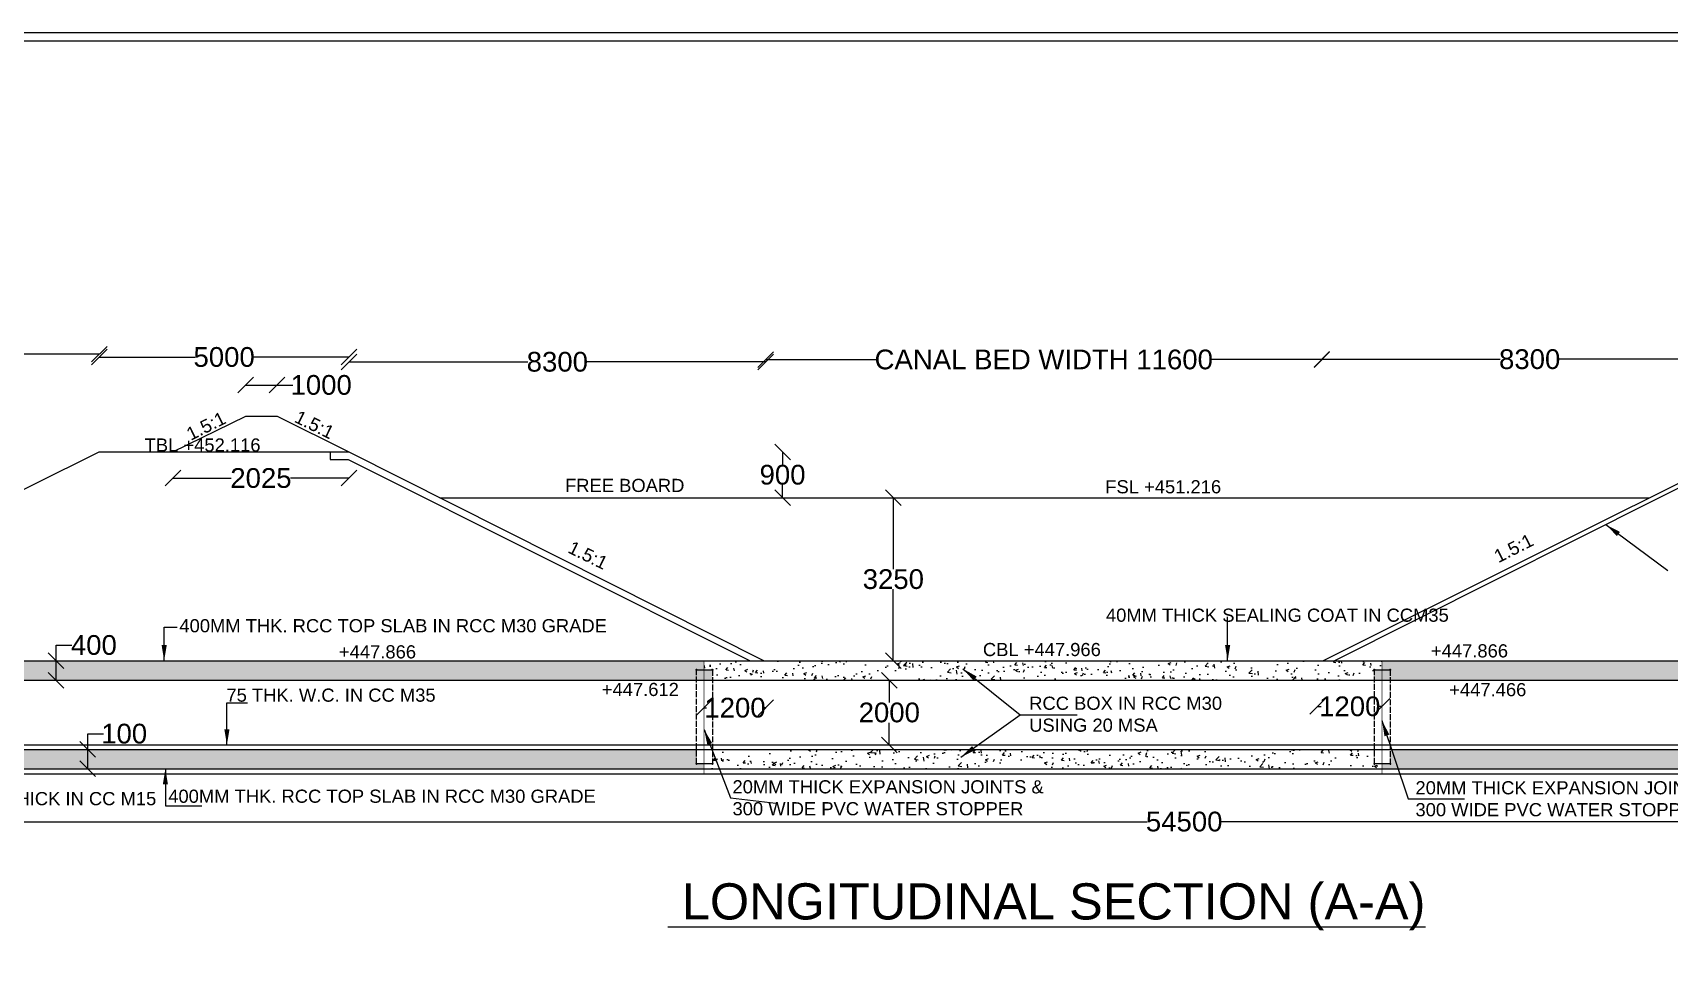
# Model space of a CAD drawing. Header units: millimetres. Extents: x 5124 to 6568637, y 2311 to 91879094.
# Drawn here: x 3703956 to 3713914, y 45950852 to 45956445 of the extents above; entities that cross this region are included whole.
import ezdxf

# ---------------------------------------------------------------- set-up
doc = ezdxf.new("R2010")
doc.units = ezdxf.units.MM
doc.header["$MEASUREMENT"] = 0
doc.linetypes.add('ACAD_ISO02W100', pattern=[15, 12, -3])
for name, color, linetype in [('DIMENSION', 7, 'Continuous'), ('DRAWING', 7, 'Continuous'), ('TEXT', 7, 'Continuous')]:
    doc.layers.add(name, color=color, linetype=linetype)
doc.styles.get("Standard").update_dxf_attribs({"font": 'arial.ttf', "height": 120})
doc.dimstyles.get("Standard").update_dxf_attribs({"dimtxt": 200, "dimasz": 110, "dimexe": 0.18, "dimexo": 0.0625, "dimgap": 0.09, "dimtad": 0, "dimtih": 1, "dimtoh": 1, "dimdec": 0, "dimzin": 0, "dimdsep": 46, "dimtxsty": 'Standard', "dimblk": 'OBLIQUE', "dimcen": 0.09, "dimse1": 1, "dimse2": 1, "dimadec": 0, "dimazin": 0, "dimtfac": 1, "dimtdec": 0, "dimtofl": 0, "dimtmove": 0, "dimatfit": 3, "dimfxl": 1, "dimtolj": 1, "dimtzin": 0, "dimarcsym": 0})
pattern_1 = [(45, (0, 0), (-0.08838834764832, 0.08838834764832), [])]
pattern_2 = [(45, (96.70315, 0), (-0.08838834764832, 0.08838834764832), [])]
pattern_3 = [(45, (96.70315, -571.9042), (-0.08838834764832, 0.08838834764832), [])]
pattern_4 = [(45, (-5e-10, -571.9042), (-0.08838834764832, 0.08838834764832), [])]
pattern_5 = [(45, (4124.80569, 0), (-0.08838834764832, 0.08838834764832), [])]
pattern_6 = [(45, (4221.50884, 0), (-0.08838834764832, 0.08838834764832), [])]
pattern_7 = [(45, (4221.50884, -571.9042), (-0.08838834764832, 0.08838834764832), [])]
pattern_8 = [(45, (4124.80569, -571.9042), (-0.08838834764832, 0.08838834764832), [])]
pattern_9 = [(50, (0, 0), (179.31504565, -15.68803375), [18.75, -206.25]), (355, (0, 0), (-34.6878334, 188.0480334), [15, -165]), (100.4514, (14.94, -1.3), (144.6273454, 172.3598855), [15.9350475, -175.285528]), (46.1842, (0, 50), (266.8102622, -41.3797536), [28.125, -309.375]), (96.6356, (22.23, 46.55), (233.6656764, 243.5294677), [23.902572, -262.92825]), (351.1842, (0, 50), (233.6654863, 243.5296502), [22.5, -247.5]), (21, (25, 37.5), (149.22676303, -100.65472267), [18.75, -206.25]), (326, (25, 37.5), (60.828833, 181.28751126), [15, -165]), (71.4514, (37.44, 29.11), (210.05565715, 80.6326242), [15.9350475, -175.285528]), (37.5, (0, 0), (3.03996383, 83.22346346), [0, -163, 0, -167.5, 0, -165.625]), (7.5, (0, 0), (65.76738436, 98.60292797), [0, -95.5, 0, -159.25, 0, -63.125]), (327.5, (-55.75, 0), (133.45560904, -5.63871793), [0, -62.5, 0, -195, 0, -258.75]), (317.5, (-80.75, 0), (145.79654234, 25.02624558), [0, -81.25, 0, -129.5, 0, -183.75])]

# ---------------------------------------------------------------- blocks, each defined once
blk = doc.blocks.new('_Oblique')
at = {"color": 0, "linetype": 'ByBlock', "lineweight": -2}
blk.add_line((-0.5, -0.5), (0.5, 0.5), dxfattribs=at)
blk = doc.blocks.new('*D75')
at = {"layer": 'Defpoints', "color": 0, "linetype": 'Continuous', "transparency": 16777216}
for p in [(3704361.1, 45954489.8), (3704361.1, 45953894.7), (3702748.3, 45953094.4)]:
    blk.add_point(p, dxfattribs=at)
at = {"layer": 'DIMENSION', "color": 0, "linetype": 'Continuous', "lineweight": -2, "transparency": 16777216}
for p, q in [((3702748.3, 45954489.8), (3703373.6, 45954489.8)), ((3704361.1, 45954489.8), (3703735.7, 45954489.8))]:
    blk.add_line(p, q, dxfattribs=at)
at = {"layer": 'DIMENSION', "color": 0, "linetype": 'Continuous', "lineweight": -2, "transparency": 16777216, "xscale": 95, "yscale": 95, "zscale": 95, "rotation": 180}
blk.add_blockref('_Oblique', (3702748.3, 45954489.8), dxfattribs=at)
at = {"layer": 'DIMENSION', "color": 0, "linetype": 'Continuous', "lineweight": -2, "transparency": 16777216, "xscale": 95, "yscale": 95, "zscale": 95}
blk.add_blockref('_Oblique', (3704361.1, 45954489.8), dxfattribs=at)
at = {"layer": 'DIMENSION', "color": 0, "linetype": 'Continuous', "transparency": 16777216, "insert": (3703554.7, 45954489.8), "char_height": 120, "attachment_point": 5}
blk.add_mtext('\\A1;4232', dxfattribs=at)
blk = doc.blocks.new('*D76')
at = {"layer": 'Defpoints', "color": 0, "linetype": 'Continuous', "transparency": 16777216}
for p in [(3705880.4, 45954471.9), (3704361.1, 45953894.7), (3705880.4, 45953894.7)]:
    blk.add_point(p, dxfattribs=at)
at = {"layer": 'DIMENSION', "color": 0, "linetype": 'Continuous', "lineweight": -2, "transparency": 16777216}
for p, q in [((3704361.1, 45954471.9), (3704941.7, 45954471.9)), ((3705880.4, 45954471.9), (3705299.8, 45954471.9))]:
    blk.add_line(p, q, dxfattribs=at)
at = {"layer": 'DIMENSION', "color": 0, "linetype": 'Continuous', "lineweight": -2, "transparency": 16777216, "xscale": 95, "yscale": 95, "zscale": 95, "rotation": 180}
blk.add_blockref('_Oblique', (3704361.1, 45954471.9), dxfattribs=at)
at = {"layer": 'DIMENSION', "color": 0, "linetype": 'Continuous', "lineweight": -2, "transparency": 16777216, "xscale": 95, "yscale": 95, "zscale": 95}
blk.add_blockref('_Oblique', (3705880.4, 45954471.9), dxfattribs=at)
at = {"layer": 'DIMENSION', "color": 0, "linetype": 'Continuous', "transparency": 16777216, "insert": (3705120.8, 45954471.9), "char_height": 120, "attachment_point": 5}
blk.add_mtext('\\A1;5000', dxfattribs=at)
blk = doc.blocks.new('*D77')
at = {"layer": 'Defpoints', "color": 0, "linetype": 'Continuous', "transparency": 16777216}
for p in [(3704809.3, 45953894.7), (3705880.4, 45953894.7), (3705880.4, 45953735.7)]:
    blk.add_point(p, dxfattribs=at)
at = {"layer": 'DIMENSION', "color": 0, "linetype": 'Continuous', "lineweight": -2, "transparency": 16777216}
for p, q in [((3704809.3, 45953735.7), (3705164.1, 45953735.7)), ((3705880.4, 45953735.7), (3705525.6, 45953735.7))]:
    blk.add_line(p, q, dxfattribs=at)
at = {"layer": 'DIMENSION', "color": 0, "linetype": 'Continuous', "lineweight": -2, "transparency": 16777216, "xscale": 95, "yscale": 95, "zscale": 95, "rotation": 180}
blk.add_blockref('_Oblique', (3704809.3, 45953735.7), dxfattribs=at)
at = {"layer": 'DIMENSION', "color": 0, "linetype": 'Continuous', "lineweight": -2, "transparency": 16777216, "xscale": 95, "yscale": 95, "zscale": 95}
blk.add_blockref('_Oblique', (3705880.4, 45953735.7), dxfattribs=at)
at = {"layer": 'DIMENSION', "color": 0, "linetype": 'Continuous', "transparency": 16777216, "insert": (3705344.9, 45953735.7), "char_height": 120, "attachment_point": 5}
blk.add_mtext('\\A1;2025', dxfattribs=at)
blk = doc.blocks.new('*D78')
at = {"layer": 'Defpoints', "color": 0, "linetype": 'Continuous', "transparency": 16777216}
for p in [(3705443, 45954301.9), (3705252.5, 45954112), (3705443, 45954112)]:
    blk.add_point(p, dxfattribs=at)
at = {"layer": 'DIMENSION', "color": 0, "linetype": 'Continuous', "lineweight": -2, "transparency": 16777216}
for p, q in [((3705252.5, 45954301.9), (3705443, 45954301.9)), ((3705443, 45954301.9), (3705538, 45954301.9))]:
    blk.add_line(p, q, dxfattribs=at)
at = {"layer": 'DIMENSION', "color": 0, "linetype": 'Continuous', "lineweight": -2, "transparency": 16777216, "xscale": 95, "yscale": 95, "zscale": 95, "rotation": 180}
blk.add_blockref('_Oblique', (3705252.5, 45954301.9), dxfattribs=at)
at = {"layer": 'DIMENSION', "color": 0, "linetype": 'Continuous', "lineweight": -2, "transparency": 16777216, "xscale": 95, "yscale": 95, "zscale": 95}
blk.add_blockref('_Oblique', (3705443, 45954301.9), dxfattribs=at)
at = {"layer": 'DIMENSION', "color": 0, "linetype": 'Continuous', "transparency": 16777216, "insert": (3705711.4, 45954301.9), "char_height": 120, "attachment_point": 5}
blk.add_mtext('\\A1;1000', dxfattribs=at)
blk = doc.blocks.new('*D79')
at = {"layer": 'Defpoints', "color": 0, "linetype": 'Continuous', "transparency": 16777216}
for p in [(3705880.4, 45954471.9), (3708416.1, 45954442.7), (3708416.1, 45954442.7)]:
    blk.add_point(p, dxfattribs=at)
at = {"layer": 'DIMENSION', "color": 0, "linetype": 'Continuous', "lineweight": -2, "transparency": 16777216}
for p, q in [((3705880.4, 45954442.7), (3706969.1, 45954442.7)), ((3708416.1, 45954442.7), (3707327.4, 45954442.7))]:
    blk.add_line(p, q, dxfattribs=at)
at = {"layer": 'DIMENSION', "color": 0, "linetype": 'Continuous', "lineweight": -2, "transparency": 16777216, "xscale": 95, "yscale": 95, "zscale": 95, "rotation": 180}
blk.add_blockref('_Oblique', (3705880.4, 45954442.7), dxfattribs=at)
at = {"layer": 'DIMENSION', "color": 0, "linetype": 'Continuous', "lineweight": -2, "transparency": 16777216, "xscale": 95, "yscale": 95, "zscale": 95}
blk.add_blockref('_Oblique', (3708416.1, 45954442.7), dxfattribs=at)
at = {"layer": 'DIMENSION', "color": 0, "linetype": 'Continuous', "transparency": 16777216, "insert": (3707148.3, 45954442.7), "char_height": 120, "attachment_point": 5}
blk.add_mtext('\\A1;8300', dxfattribs=at)
blk = doc.blocks.new('*D80')
at = {"layer": 'Defpoints', "color": 0, "linetype": 'Continuous', "transparency": 16777216}
for p in [(3708416.1, 45954442.7), (3711800.2, 45954456.7), (3711800.2, 45954443)]:
    blk.add_point(p, dxfattribs=at)
at = {"layer": 'DIMENSION', "color": 0, "linetype": 'Continuous', "lineweight": -2, "transparency": 16777216}
for p, q in [((3708416.1, 45954456.7), (3709086.8, 45954456.7)), ((3711800.2, 45954456.7), (3711129.5, 45954456.7))]:
    blk.add_line(p, q, dxfattribs=at)
at = {"layer": 'DIMENSION', "color": 0, "linetype": 'Continuous', "lineweight": -2, "transparency": 16777216, "xscale": 95, "yscale": 95, "zscale": 95, "rotation": 180}
blk.add_blockref('_Oblique', (3708416.1, 45954456.7), dxfattribs=at)
at = {"layer": 'DIMENSION', "color": 0, "linetype": 'Continuous', "lineweight": -2, "transparency": 16777216, "xscale": 95, "yscale": 95, "zscale": 95}
blk.add_blockref('_Oblique', (3711800.2, 45954456.7), dxfattribs=at)
at = {"layer": 'DIMENSION', "color": 0, "linetype": 'Continuous', "transparency": 16777216, "insert": (3710108.2, 45954456.7), "char_height": 120, "attachment_point": 5}
blk.add_mtext('\\A1;CANAL BED WIDTH 11600', dxfattribs=at)
blk = doc.blocks.new('*D81')
at = {"layer": 'Defpoints', "color": 0, "linetype": 'Continuous', "transparency": 16777216}
for p in [(3711800.2, 45954443), (3714329.4, 45954458.5), (3714329.4, 45953882.5)]:
    blk.add_point(p, dxfattribs=at)
at = {"layer": 'DIMENSION', "color": 0, "linetype": 'Continuous', "lineweight": -2, "transparency": 16777216}
for p, q in [((3711800.2, 45954458.5), (3712885.6, 45954458.5)), ((3714329.4, 45954458.5), (3713243.9, 45954458.5))]:
    blk.add_line(p, q, dxfattribs=at)
at = {"layer": 'DIMENSION', "color": 0, "linetype": 'Continuous', "lineweight": -2, "transparency": 16777216, "xscale": 95, "yscale": 95, "zscale": 95, "rotation": 180}
blk.add_blockref('_Oblique', (3711800.2, 45954458.5), dxfattribs=at)
at = {"layer": 'DIMENSION', "color": 0, "linetype": 'Continuous', "lineweight": -2, "transparency": 16777216, "xscale": 95, "yscale": 95, "zscale": 95}
blk.add_blockref('_Oblique', (3714329.4, 45954458.5), dxfattribs=at)
at = {"layer": 'DIMENSION', "color": 0, "linetype": 'Continuous', "transparency": 16777216, "insert": (3713064.8, 45954458.5), "char_height": 120, "attachment_point": 5}
blk.add_mtext('\\A1;8300', dxfattribs=at)
blk = doc.blocks.new('*D100')
at = {"layer": 'Defpoints', "color": 0, "linetype": 'Continuous', "transparency": 16777216}
for p in [(3704098.3, 45952625), (3704098.3, 45952625), (3704098.3, 45952506.6)]:
    blk.add_point(p, dxfattribs=at)
at = {"layer": 'DIMENSION', "color": 0, "linetype": 'Continuous', "lineweight": -2, "transparency": 16777216}
for p, q in [((3704098.3, 45952625), (3704098.3, 45952720)), ((3704098.3, 45952720), (3704193.3, 45952720)), ((3704098.3, 45952506.6), (3704098.3, 45952625))]:
    blk.add_line(p, q, dxfattribs=at)
at = {"layer": 'DIMENSION', "color": 0, "linetype": 'Continuous', "lineweight": -2, "transparency": 16777216, "xscale": 95, "yscale": 95, "zscale": 95}
for p, rotation in [((3704098.3, 45952625), 90), ((3704098.3, 45952506.6), 270)]:
    blk.add_blockref('_Oblique', p, dxfattribs=dict(at, rotation=rotation))
at = {"layer": 'DIMENSION', "color": 0, "linetype": 'Continuous', "transparency": 16777216, "insert": (3704328.2, 45952720), "char_height": 120, "attachment_point": 5}
blk.add_mtext('\\A1;400', dxfattribs=at)
blk = doc.blocks.new('*D101')
at = {"layer": 'Defpoints', "color": 0, "linetype": 'Continuous', "transparency": 16777216}
for p in [(3704290.9, 45952086), (3704290.9, 45952086), (3704290.9, 45951968)]:
    blk.add_point(p, dxfattribs=at)
at = {"layer": 'DIMENSION', "color": 0, "linetype": 'Continuous', "lineweight": -2, "transparency": 16777216}
for p, q in [((3704290.9, 45952086), (3704290.9, 45952181)), ((3704290.9, 45952181), (3704385.9, 45952181)), ((3704290.9, 45951968), (3704290.9, 45952086))]:
    blk.add_line(p, q, dxfattribs=at)
at = {"layer": 'DIMENSION', "color": 0, "linetype": 'Continuous', "lineweight": -2, "transparency": 16777216, "xscale": 95, "yscale": 95, "zscale": 95}
for p, rotation in [((3704290.9, 45952086), 90), ((3704290.9, 45951968), 270)]:
    blk.add_blockref('_Oblique', p, dxfattribs=dict(at, rotation=rotation))
at = {"layer": 'DIMENSION', "color": 0, "linetype": 'Continuous', "transparency": 16777216, "insert": (3704512.7, 45952181), "char_height": 120, "attachment_point": 5}
blk.add_mtext('\\A1;100', dxfattribs=at)
blk = doc.blocks.new('*D102')
at = {"layer": 'Defpoints', "color": 0, "linetype": 'Continuous', "transparency": 16777216}
for p in [(3705880.4, 45953894.7), (3708518.8, 45953894.7), (3706433.7, 45953616.6)]:
    blk.add_point(p, dxfattribs=at)
at = {"layer": 'DIMENSION', "color": 0, "linetype": 'Continuous', "lineweight": -2, "transparency": 16777216}
for p, q in [((3708518.8, 45953894.7), (3708518.8, 45953817.1)), ((3708518.8, 45953616.6), (3708518.8, 45953694.3))]:
    blk.add_line(p, q, dxfattribs=at)
at = {"layer": 'DIMENSION', "color": 0, "linetype": 'Continuous', "lineweight": -2, "transparency": 16777216, "xscale": 95, "yscale": 95, "zscale": 95}
for p, rotation in [((3708518.8, 45953894.7), 90), ((3708518.8, 45953616.6), 270)]:
    blk.add_blockref('_Oblique', p, dxfattribs=dict(at, rotation=rotation))
at = {"layer": 'DIMENSION', "color": 0, "linetype": 'Continuous', "transparency": 16777216, "insert": (3708518.8, 45953755.7), "char_height": 120, "attachment_point": 5}
blk.add_mtext('\\A1;900', dxfattribs=at)
blk = doc.blocks.new('*D103')
at = {"layer": 'Defpoints', "color": 0, "linetype": 'Continuous', "transparency": 16777216}
for p in [(3709192.8, 45953616.5), (3709192.8, 45952625), (3709192.8, 45952625)]:
    blk.add_point(p, dxfattribs=at)
at = {"layer": 'DIMENSION', "color": 0, "linetype": 'Continuous', "lineweight": -2, "transparency": 16777216}
for p, q in [((3709192.8, 45953616.5), (3709192.8, 45953182.1)), ((3709192.8, 45952625), (3709192.8, 45953059.4))]:
    blk.add_line(p, q, dxfattribs=at)
at = {"layer": 'DIMENSION', "color": 0, "linetype": 'Continuous', "lineweight": -2, "transparency": 16777216, "xscale": 95, "yscale": 95, "zscale": 95}
for p, rotation in [((3709192.8, 45953616.5), 90), ((3709192.8, 45952625), 270)]:
    blk.add_blockref('_Oblique', p, dxfattribs=dict(at, rotation=rotation))
at = {"layer": 'DIMENSION', "color": 0, "linetype": 'Continuous', "transparency": 16777216, "insert": (3709192.8, 45953120.7), "char_height": 120, "attachment_point": 5}
blk.add_mtext('\\A1;3250', dxfattribs=at)
blk = doc.blocks.new('*D104')
at = {"layer": 'Defpoints', "color": 0, "linetype": 'Continuous', "transparency": 16777216}
for p in [(3708417.2, 45952338.8), (3708417.2, 45952338.8), (3708041.4, 45952330)]:
    blk.add_point(p, dxfattribs=at)
at = {"layer": 'DIMENSION', "color": 0, "linetype": 'Continuous', "lineweight": -2, "transparency": 16777216}
for p, q in [((3708041.4, 45952338.8), (3708055.9, 45952338.8)), ((3708417.2, 45952338.8), (3708402.7, 45952338.8))]:
    blk.add_line(p, q, dxfattribs=at)
at = {"layer": 'DIMENSION', "color": 0, "linetype": 'Continuous', "lineweight": -2, "transparency": 16777216, "xscale": 95, "yscale": 95, "zscale": 95, "rotation": 180}
blk.add_blockref('_Oblique', (3708041.4, 45952338.8), dxfattribs=at)
at = {"layer": 'DIMENSION', "color": 0, "linetype": 'Continuous', "lineweight": -2, "transparency": 16777216, "xscale": 95, "yscale": 95, "zscale": 95}
blk.add_blockref('_Oblique', (3708417.2, 45952338.8), dxfattribs=at)
at = {"layer": 'DIMENSION', "color": 0, "linetype": 'Continuous', "transparency": 16777216, "insert": (3708229.3, 45952338.8), "char_height": 120, "attachment_point": 5}
blk.add_mtext('\\A1;1200', dxfattribs=at)
blk = doc.blocks.new('*D105')
at = {"layer": 'Defpoints', "color": 0, "linetype": 'Continuous', "transparency": 16777216}
for p in [(3709136.1, 45952506.6), (3709168.3, 45952112.7), (3709168.3, 45952112.7)]:
    blk.add_point(p, dxfattribs=at)
at = {"layer": 'DIMENSION', "color": 0, "linetype": 'Continuous', "lineweight": -2, "transparency": 16777216}
for p, q in [((3709168.3, 45952506.6), (3709168.3, 45952371)), ((3709168.3, 45952112.7), (3709168.3, 45952248.3))]:
    blk.add_line(p, q, dxfattribs=at)
at = {"layer": 'DIMENSION', "color": 0, "linetype": 'Continuous', "lineweight": -2, "transparency": 16777216, "xscale": 95, "yscale": 95, "zscale": 95}
for p, rotation in [((3709168.3, 45952506.6), 90), ((3709168.3, 45952112.7), 270)]:
    blk.add_blockref('_Oblique', p, dxfattribs=dict(at, rotation=rotation))
at = {"layer": 'DIMENSION', "color": 0, "linetype": 'Continuous', "transparency": 16777216, "insert": (3709168.3, 45952309.7), "char_height": 120, "attachment_point": 5}
blk.add_mtext('\\A1;2000', dxfattribs=at)
blk = doc.blocks.new('*D106')
at = {"layer": 'Defpoints', "color": 0, "linetype": 'Continuous', "transparency": 16777216}
for p in [(3711774, 45952506.6), (3712166.2, 45952457), (3712166.2, 45952347)]:
    blk.add_point(p, dxfattribs=at)
at = {"layer": 'DIMENSION', "color": 0, "linetype": 'Continuous', "lineweight": -2, "transparency": 16777216}
for p, q in [((3711774, 45952347), (3711796.7, 45952347)), ((3712166.2, 45952347), (3712143.5, 45952347))]:
    blk.add_line(p, q, dxfattribs=at)
at = {"layer": 'DIMENSION', "color": 0, "linetype": 'Continuous', "lineweight": -2, "transparency": 16777216, "xscale": 95, "yscale": 95, "zscale": 95, "rotation": 180}
blk.add_blockref('_Oblique', (3711774, 45952347), dxfattribs=at)
at = {"layer": 'DIMENSION', "color": 0, "linetype": 'Continuous', "lineweight": -2, "transparency": 16777216, "xscale": 95, "yscale": 95, "zscale": 95}
blk.add_blockref('_Oblique', (3712166.2, 45952347), dxfattribs=at)
at = {"layer": 'DIMENSION', "color": 0, "linetype": 'Continuous', "transparency": 16777216, "insert": (3711970.1, 45952347), "char_height": 120, "attachment_point": 5}
blk.add_mtext('\\A1;1200', dxfattribs=at)
blk = doc.blocks.new('*D107')
at = {"layer": 'Defpoints', "color": 0, "linetype": 'Continuous', "transparency": 16777216}
for p in [(3719337.5, 45951937.6), (3702587.8, 45951872.3), (3719337.5, 45951646.1)]:
    blk.add_point(p, dxfattribs=at)
at = {"layer": 'DIMENSION', "color": 0, "linetype": 'Continuous', "lineweight": -2, "transparency": 16777216}
for p, q in [((3702587.8, 45951646.1), (3710736.9, 45951646.1)), ((3719337.5, 45951646.1), (3711188.3, 45951646.1))]:
    blk.add_line(p, q, dxfattribs=at)
at = {"layer": 'DIMENSION', "color": 0, "linetype": 'Continuous', "lineweight": -2, "transparency": 16777216, "xscale": 95, "yscale": 95, "zscale": 95, "rotation": 180}
blk.add_blockref('_Oblique', (3702587.8, 45951646.1), dxfattribs=at)
at = {"layer": 'DIMENSION', "color": 0, "linetype": 'Continuous', "lineweight": -2, "transparency": 16777216, "xscale": 95, "yscale": 95, "zscale": 95}
blk.add_blockref('_Oblique', (3719337.5, 45951646.1), dxfattribs=at)
at = {"layer": 'DIMENSION', "color": 0, "linetype": 'Continuous', "transparency": 16777216, "insert": (3710962.6, 45951646.1), "char_height": 120, "attachment_point": 5}
blk.add_mtext('\\A1;54500', dxfattribs=at)

msp = doc.modelspace()

# ---------------------------------------------------------------- hatches: boundary and pattern name
at = {"layer": 'DRAWING', "linetype": 'Continuous'}
h = msp.add_hatch(dxfattribs=at)
h.set_pattern_fill('AR-CONC', color=256, scale=25, style=0)
h.set_pattern_definition(pattern_9)
h.paths.add_polyline_path([(3702587.8, 45952625), (3702587.8, 45952506.6), (3707995.4, 45952506.6), (3707995.4, 45952567.1, -0.414214), (3707992.5, 45952570, -1), (3707998.3, 45952570), (3708041.4, 45952570), (3708041.4, 45952625)])
h.paths.add_polyline_path([(3708041.4, 45951968), (3708041.4, 45951998.1), (3707998.3, 45951998.1, -1), (3707992.5, 45951998.1, -0.414214), (3707995.4, 45952000.9), (3707995.4, 45952086), (3702587.8, 45952086), (3702587.8, 45951968)])
h = msp.add_hatch(dxfattribs=at)
h.set_pattern_fill('ANSI31', color=256, style=0)
h.set_pattern_definition(pattern_1)
h.paths.add_polyline_path([(3707995.4, 45952567.1), (3707995.4, 45952570), (3707998.3, 45952570, 1), (3707992.5, 45952570, 0.414214)])
msp.add_hatch(color=256, dxfattribs=at).paths.add_polyline_path([(3707995.4, 45952567.1), (3707995.4, 45952570), (3707998.3, 45952570, 1), (3707992.5, 45952570, 0.414214)])
h = msp.add_hatch(dxfattribs=at)
h.set_pattern_fill('ANSI31', color=256, style=0)
h.set_pattern_definition(pattern_1)
h.paths.add_polyline_path([(3707998.3, 45952570), (3707995.4, 45952570), (3707995.4, 45952567.1, 0.414214)])
h = msp.add_hatch(dxfattribs=at)
h.set_pattern_fill('AR-CONC', color=256, scale=25, style=0)
h.set_pattern_definition(pattern_9)
h.paths.add_polyline_path([(3708041.4, 45952570), (3707998.3, 45952570, -0.414214), (3707995.4, 45952567.1), (3707995.4, 45952506.6), (3708041.4, 45952506.6)])
h.paths.add_polyline_path([(3708092.1, 45952567.1, -0.414214), (3708089.2, 45952570), (3708041.4, 45952570), (3708041.4, 45952506.6), (3708092.1, 45952506.6)])
h.paths.add_polyline_path([(3712216.9, 45952567.1, -0.414214), (3712214, 45952570), (3712166.2, 45952570), (3712166.2, 45952506.6), (3712216.9, 45952506.6)])
h.paths.add_polyline_path([(3712166.2, 45952570), (3712123.1, 45952570, -0.414214), (3712120.2, 45952567.1), (3712120.2, 45952506.6), (3712166.2, 45952506.6)])
h = msp.add_hatch(dxfattribs=at)
h.set_pattern_fill('AR-CONC', color=256, scale=25, style=0)
h.set_pattern_definition(pattern_9)
h.paths.add_polyline_path([(3712120.2, 45952506.6), (3712120.2, 45952567.1, -0.414214), (3712117.3, 45952570, -1), (3712123.1, 45952570), (3712166.2, 45952570), (3712166.2, 45952625), (3708041.4, 45952625), (3708041.4, 45952570), (3708089.2, 45952570, -1), (3708095, 45952570, -0.414214), (3708092.1, 45952567.1), (3708092.1, 45952506.6)])
h.paths.add_polyline_path([(3712166.2, 45951968), (3712166.2, 45951998.1), (3712123.1, 45951998.1, -1), (3712117.3, 45951998.1, -0.414214), (3712120.2, 45952000.9), (3712120.2, 45952086), (3708092.1, 45952086), (3708092.1, 45952000.9, -0.414214), (3708095, 45951998.1, -1), (3708089.2, 45951998.1), (3708041.4, 45951998.1), (3708041.4, 45951968)])
h = msp.add_hatch(dxfattribs=at)
h.set_pattern_fill('ANSI31', color=256, style=0)
h.set_pattern_definition(pattern_2)
h.paths.add_polyline_path([(3708092.1, 45952570), (3708095, 45952570, 1), (3708089.2, 45952570, 0.414214), (3708092.1, 45952567.1)])
h = msp.add_hatch(color=256, dxfattribs=at)
h.paths.add_polyline_path([(3708092.1, 45952570), (3708095, 45952570, 1), (3708089.2, 45952570, 0.414214), (3708092.1, 45952567.1)])
h.paths.add_polyline_path([(3708095, 45952570), (3708092.1, 45952570), (3708092.1, 45952567.1, 0.414214)], flags=17)
h = msp.add_hatch(dxfattribs=at)
h.set_pattern_fill('ANSI31', color=256, style=0)
h.set_pattern_definition(pattern_2)
h.paths.add_polyline_path([(3708095, 45952570), (3708092.1, 45952570), (3708092.1, 45952567.1, 0.414214)])
h = msp.add_hatch(dxfattribs=at)
h.set_pattern_fill('ANSI31', color=256, style=0)
h.set_pattern_definition(pattern_5)
h.paths.add_polyline_path([(3712120.2, 45952567.1), (3712120.2, 45952570), (3712123.1, 45952570, 1), (3712117.3, 45952570, 0.414214)])
h = msp.add_hatch(color=256, dxfattribs=at)
h.paths.add_polyline_path([(3712120.2, 45952567.1), (3712120.2, 45952570), (3712123.1, 45952570, 1), (3712117.3, 45952570, 0.414214)])
h.paths.add_polyline_path([(3712120.2, 45952567.1, 0.414214), (3712123.1, 45952570), (3712120.2, 45952570)], flags=17)
h = msp.add_hatch(dxfattribs=at)
h.set_pattern_fill('ANSI31', color=256, style=0)
h.set_pattern_definition(pattern_5)
h.paths.add_polyline_path([(3712123.1, 45952570), (3712120.2, 45952570), (3712120.2, 45952567.1, 0.414214)])
h = msp.add_hatch(dxfattribs=at)
h.set_pattern_fill('AR-CONC', color=256, scale=25, style=0)
h.set_pattern_definition(pattern_9)
h.paths.add_polyline_path([(3719337.5, 45952506.6), (3719337.5, 45952625), (3712166.2, 45952625), (3712166.2, 45952570), (3712214, 45952570, -1), (3712219.8, 45952570, -0.414214), (3712216.9, 45952567.1), (3712216.9, 45952506.6)])
h = msp.add_hatch(dxfattribs=at)
h.set_pattern_fill('ANSI31', color=256, style=0)
h.set_pattern_definition(pattern_6)
h.paths.add_polyline_path([(3712216.9, 45952570), (3712219.8, 45952570, 1), (3712214, 45952570, 0.414214), (3712216.9, 45952567.1)])
h = msp.add_hatch(color=256, dxfattribs=at)
h.paths.add_polyline_path([(3712216.9, 45952570), (3712219.8, 45952570, 1), (3712214, 45952570, 0.414214), (3712216.9, 45952567.1)])
h.paths.add_polyline_path([(3712219.8, 45952570), (3712216.9, 45952570), (3712216.9, 45952567.1, 0.414214)], flags=17)
h = msp.add_hatch(dxfattribs=at)
h.set_pattern_fill('ANSI31', color=256, style=0)
h.set_pattern_definition(pattern_6)
h.paths.add_polyline_path([(3712219.8, 45952570), (3712216.9, 45952570), (3712216.9, 45952567.1, 0.414214)])
h = msp.add_hatch(dxfattribs=at)
h.set_pattern_fill('AR-CONC', color=256, scale=25, style=0)
h.set_pattern_definition(pattern_9)
h.paths.add_polyline_path([(3719337.5, 45951968), (3719337.5, 45952086), (3712216.9, 45952086), (3712216.9, 45952000.9, -0.414214), (3712219.8, 45951998.1, -1), (3712214, 45951998.1), (3712166.2, 45951998.1), (3712166.2, 45951968)])
h = msp.add_hatch(dxfattribs=at)
h.set_pattern_fill('ANSI31', color=256, style=0)
h.set_pattern_definition(pattern_4)
h.paths.add_polyline_path([(3707995.4, 45951998.1), (3707998.3, 45951998.1, 1), (3707992.5, 45951998.1, 0.414214), (3707995.4, 45951995.2)])
h = msp.add_hatch(color=256, dxfattribs=at)
h.paths.add_polyline_path([(3707995.4, 45951998.1), (3707998.3, 45951998.1, 1), (3707992.5, 45951998.1, 0.414214), (3707995.4, 45951995.2)])
h.paths.add_polyline_path([(3707998.3, 45951998.1), (3707995.4, 45951998.1), (3707995.4, 45951995.2, 0.414214)], flags=17)
h = msp.add_hatch(dxfattribs=at)
h.set_pattern_fill('ANSI31', color=256, style=0)
h.set_pattern_definition(pattern_4)
h.paths.add_polyline_path([(3707998.3, 45951998.1), (3707995.4, 45951998.1), (3707995.4, 45951995.2, 0.414214)])
h = msp.add_hatch(dxfattribs=at)
h.set_pattern_fill('ANSI31', color=256, style=0)
h.set_pattern_definition(pattern_3)
h.paths.add_polyline_path([(3708092.1, 45951998.1), (3708095, 45951998.1, 1), (3708089.2, 45951998.1, 0.414214), (3708092.1, 45951995.2)])
h = msp.add_hatch(color=256, dxfattribs=at)
h.paths.add_polyline_path([(3708092.1, 45951998.1), (3708095, 45951998.1, 1), (3708089.2, 45951998.1, 0.414214), (3708092.1, 45951995.2)])
h.paths.add_polyline_path([(3708095, 45951998.1), (3708092.1, 45951998.1), (3708092.1, 45951995.2, 0.414214)], flags=17)
h = msp.add_hatch(dxfattribs=at)
h.set_pattern_fill('ANSI31', color=256, style=0)
h.set_pattern_definition(pattern_3)
h.paths.add_polyline_path([(3708095, 45951998.1), (3708092.1, 45951998.1), (3708092.1, 45951995.2, 0.414214)])
h = msp.add_hatch(dxfattribs=at)
h.set_pattern_fill('ANSI31', color=256, style=0)
h.set_pattern_definition(pattern_8)
h.paths.add_polyline_path([(3712120.2, 45951998.1), (3712123.1, 45951998.1, 1), (3712117.3, 45951998.1, 0.414214), (3712120.2, 45951995.2)])
h = msp.add_hatch(color=256, dxfattribs=at)
h.paths.add_polyline_path([(3712120.2, 45951998.1), (3712123.1, 45951998.1, 1), (3712117.3, 45951998.1, 0.414214), (3712120.2, 45951995.2)])
h.paths.add_polyline_path([(3712123.1, 45951998.1), (3712120.2, 45951998.1), (3712120.2, 45951995.2, 0.414214)], flags=17)
h = msp.add_hatch(dxfattribs=at)
h.set_pattern_fill('ANSI31', color=256, style=0)
h.set_pattern_definition(pattern_8)
h.paths.add_polyline_path([(3712123.1, 45951998.1), (3712120.2, 45951998.1), (3712120.2, 45951995.2, 0.414214)])
h = msp.add_hatch(dxfattribs=at)
h.set_pattern_fill('ANSI31', color=256, style=0)
h.set_pattern_definition(pattern_7)
h.paths.add_polyline_path([(3712216.9, 45951998.1), (3712219.8, 45951998.1, 1), (3712214, 45951998.1, 0.414214), (3712216.9, 45951995.2)])
h = msp.add_hatch(color=256, dxfattribs=at)
h.paths.add_polyline_path([(3712216.9, 45951998.1), (3712219.8, 45951998.1, 1), (3712214, 45951998.1, 0.414214), (3712216.9, 45951995.2)])
h.paths.add_polyline_path([(3712219.8, 45951998.1), (3712216.9, 45951998.1), (3712216.9, 45951995.2, 0.414214)], flags=17)
h = msp.add_hatch(dxfattribs=at)
h.set_pattern_fill('ANSI31', color=256, style=0)
h.set_pattern_definition(pattern_7)
h.paths.add_polyline_path([(3712219.8, 45951998.1), (3712216.9, 45951998.1), (3712216.9, 45951995.2, 0.414214)])

# ---------------------------------------------------------------- linework, layer by layer
at = {"layer": 'DRAWING', "linetype": 'ACAD_ISO02W100', "ltscale": 10}
for p, q in [((3707995.4, 45952570), (3708092.1, 45952570)), ((3712120.2, 45952570), (3712216.9, 45952570)), ((3708092.1, 45951998.1), (3707995.4, 45951998.1)), ((3712216.9, 45951998.1), (3712120.2, 45951998.1))]:
    msp.add_line(p, q, dxfattribs=at)
at = {"layer": 'DRAWING', "linetype": 'ACAD_ISO02W100', "ltscale": 3}
for p, q in [((3707995.4, 45951998.1), (3707995.4, 45952570)), ((3708092.1, 45952570), (3708092.1, 45951998.1)), ((3712120.2, 45951998.1), (3712120.2, 45952570)), ((3712216.9, 45952570), (3712216.9, 45951998.1))]:
    msp.add_line(p, q, dxfattribs=at)
at = {"layer": 'DRAWING', "linetype": 'Continuous'}
for points in [[(3733388.5, 45956444.6), (3695813.5, 45956444.6), (3695813.5, 45930107.4), (3733388.5, 45930107.4)], [(3733338.2, 45956394.3), (3695863.8, 45956394.3), (3695863.8, 45930157.7), (3733338.2, 45930157.7)]]:
    msp.add_lwpolyline(points, close=True, dxfattribs=at)
for points in [[(3704809.3, 45953894.7), (3705252.5, 45954112), (3705443, 45954112), (3705880.4, 45953894.7)], [(3702748.3, 45953094.4), (3704361.1, 45953894.7), (3705880.4, 45953894.7), (3708406.4, 45952625)], [(3705765.2, 45953894.7), (3705765.2, 45953849.9), (3705876.4, 45953849.9), (3708321, 45952625)], [(3711805.6, 45952625), (3714329.4, 45953882.5), (3717042.6, 45953882.5), (3719211.4, 45952825.6), (3719211.4, 45952625)], [(3714445.2, 45953882.5), (3714445.2, 45953852.3), (3714326.3, 45953852.3), (3711876.6, 45952625)], [(3706433.7, 45953616.6), (3713794.9, 45953616.2)], [(3702587.8, 45952625), (3719337.5, 45952625)], [(3702587.8, 45952506.6), (3719337.5, 45952506.6)], [(3700854.9, 45952112.7), (3722873.2, 45952112.7)], [(3702587.8, 45952086), (3722873.2, 45952086)], [(3702587.8, 45951968), (3719337.5, 45951968)], [(3702587.8, 45951937.6), (3719337.5, 45951937.6)]]:
    msp.add_lwpolyline(points, dxfattribs=at)
at = {"layer": 'DRAWING', "linetype": 'Continuous', "const_width": 4}
for points in [[(3707995.4, 45952570), (3708092.1, 45952570)], [(3708041.4, 45952625), (3708041.4, 45951937.6)], [(3712120.2, 45952570), (3712216.9, 45952570)], [(3712166.2, 45952625), (3712166.2, 45951937.6)], [(3707995.4, 45951998.1), (3708092.1, 45951998.1)], [(3712120.2, 45951998.1), (3712216.9, 45951998.1)]]:
    msp.add_lwpolyline(points, dxfattribs=at)
at = {"layer": 'DRAWING', "linetype": 'Continuous'}
for centre in [(3707995.4, 45952570), (3708092.1, 45952570), (3712120.2, 45952570), (3712216.9, 45952570), (3707995.4, 45951998.1), (3708092.1, 45951998.1), (3712120.2, 45951998.1), (3712216.9, 45951998.1)]:
    msp.add_circle(centre, 2.87, dxfattribs=at)

# ---------------------------------------------------------------- texts
at = {"layer": 'TEXT'}
msp.add_text('%%U LONGITUDINAL SECTION (A-A)', height=220, dxfattribs=at).set_placement((3707820.3, 45951051.3))
at = {"layer": 'TEXT', "linetype": 'Continuous', "char_height": 80, "width": 465.575, "attachment_point": 1}
for insert, rotation in [((3704881.9, 45954033.5), 26.40627), ((3705576.9, 45954151.6), 333.86391), ((3707241.3, 45953357.6), 333.86391), ((3712838.3, 45953289), 26.95774)]:
    msp.add_mtext('1.5:1', dxfattribs=dict(at, insert=insert, rotation=rotation))
at = {"layer": 'TEXT', "linetype": 'Continuous', "char_height": 80, "attachment_point": 1}
for s, insert, width in [('TBL +452.116', (3704637.3, 45953977.1), 857.298), ('FREE BOARD', (3707195.2, 45953731.4), 753.293), ('FSL +451.216', (3710482.4, 45953723.2), 753.293), ('40MM THICK SEALING COAT IN CCM35', (3710486.4, 45952942.1), 2132.509), ('400MM THK. RCC TOP SLAB IN RCC M30 GRADE', (3704848.6, 45952878), 2652.516), ('CBL +447.966', (3709738, 45952733.2), 753.293), ('+447.866', (3705819.4, 45952719.1), 464.975), ('  +447.866', (3712401.8, 45952725.2), 753.293), ('75 THK. W.C. IN CC M35', (3705134.9, 45952455.8), 1268.467), ('+447.612', (3707418.8, 45952490.4), 464.975), ('  +447.466', (3712513.2, 45952489.2), 753.293), ('RCC BOX IN RCC M30\\PUSING 20 MSA', (3710019.5, 45952406.5), 1169.095), ('400MM THK. RCC TOP SLAB IN RCC M30 GRADE', (3704780.8, 45951841), 2652.516), ('20MM THICK EXPANSION JOINTS & 300 WIDE PVC WATER STOPPER ', (3708214.2, 45951898.2), 1992.787), ('20MM THICK EXPANSION JOINTS & 300 WIDE PVC WATER STOPPER ', (3712369.9, 45951892.4), 1992.787), ('100 THICK IN CC M15', (3703571.6, 45951826.3), 2413.731)]:
    msp.add_mtext(s, dxfattribs=dict(at, insert=insert, width=width))

# ---------------------------------------------------------------- dimensions: what is measured, and where the dimension line sits
at = {"layer": 'DIMENSION', "linetype": 'Continuous'}
for base, p1, p2, text, picture, middle in [((3711800.2, 45954456.7), (3708416.1, 45954442.7), (3711800.2, 45954443), 'CANAL BED WIDTH 11600', '*D80', (3710108.2, 45954456.7)), ((3704361.1, 45954489.8), (3702748.3, 45953094.4), (3704361.1, 45953894.7), '4232', '*D75', (3703554.7, 45954489.8)), ((3705880.4, 45954471.9), (3704361.1, 45953894.7), (3705880.4, 45953894.7), '5000', '*D76', (3705120.8, 45954471.9)), ((3714329.4, 45954458.5), (3711800.2, 45954443), (3714329.4, 45953882.5), '8300', '*D81', (3713064.8, 45954458.5)), ((3708416.1, 45954442.7), (3705880.4, 45954471.9), (3708416.1, 45954442.7), '8300', '*D79', (3707148.3, 45954442.7)), ((3705443, 45954301.9), (3705252.5, 45954112), (3705443, 45954112), '1000', '*D78', (3705711.4, 45954301.9)), ((3705880.4, 45953735.7), (3704809.3, 45953894.7), (3705880.4, 45953894.7), '2025', '*D77', (3705344.9, 45953735.7)), ((3712166.2, 45952347), (3711774, 45952506.6), (3712166.2, 45952457), '1200', '*D106', (3711970.1, 45952347)), ((3708417.2, 45952338.8), (3708041.4, 45952330), (3708417.2, 45952338.8), '1200', '*D104', (3708229.3, 45952338.8)), ((3719337.5, 45951646.1), (3702587.8, 45951872.3), (3719337.5, 45951937.6), '54500', '*D107', (3710962.6, 45951646.1))]:
    dim = msp.add_linear_dim(base=base, p1=p1, p2=p2, text=text, dimstyle='Standard', override={"dimasz": 95, "dimarcsym": 1}, dxfattribs=at)
    dim.commit()
    dim.dimension.update_dxf_attribs({"geometry": picture, "text_midpoint": middle})
for base, p1, p2, text, picture, middle in [((3708518.8, 45953894.7), (3706433.7, 45953616.6), (3705880.4, 45953894.7), '900', '*D102', (3708518.8, 45953755.7)), ((3709192.8, 45952625), (3709192.8, 45953616.5), (3709192.8, 45952625), '3250', '*D103', (3709192.8, 45953120.7)), ((3704098.3, 45952625), (3704098.3, 45952506.6), (3704098.3, 45952625), '400', '*D100', (3704328.2, 45952720)), ((3709168.3, 45952112.7), (3709136.1, 45952506.6), (3709168.3, 45952112.7), '2000', '*D105', (3709168.3, 45952309.7)), ((3704290.9, 45952086), (3704290.9, 45951968), (3704290.9, 45952086), '100', '*D101', (3704512.7, 45952181))]:
    dim = msp.add_linear_dim(base=base, p1=p1, p2=p2, angle=90, text=text, dimstyle='Standard', override={"dimasz": 95, "dimarcsym": 1}, dxfattribs=at)
    dim.commit()
    dim.dimension.update_dxf_attribs({"geometry": picture, "text_midpoint": middle})

# ---------------------------------------------------------------- leaders
at = {"layer": 'DRAWING', "linetype": 'Continuous'}
for points in [[(3713528.6, 45953452.7), (3713904.7, 45953173.3)], [(3711227, 45952625), (3711227, 45952891.5)], [(3704756.1, 45952625), (3704756.1, 45952828.6), (3704834.7, 45952828.6)], [(3709616.2, 45952576.1), (3709964.7, 45952296.8), (3710311.1, 45952296.8)], [(3705137.9, 45952112.7), (3705137.9, 45952369.5), (3705262.5, 45952369.5)], [(3709603.7, 45952038), (3709964.7, 45952296.8)], [(3712166.2, 45952261.1), (3712325.2, 45951784.1), (3712669, 45951784.1)], [(3708041.4, 45952207), (3708203, 45951791.6), (3708478.5, 45951758.7)], [(3704763.5, 45951968), (3704763.5, 45951742.8), (3704984.7, 45951742.8)]]:
    msp.add_leader(points, dimstyle='Standard', override={"dimasz": 95, "dimgap": 0.09, "dimtad": 0, "dimarcsym": 1}, dxfattribs=at)

doc.saveas('drawing.dxf')
